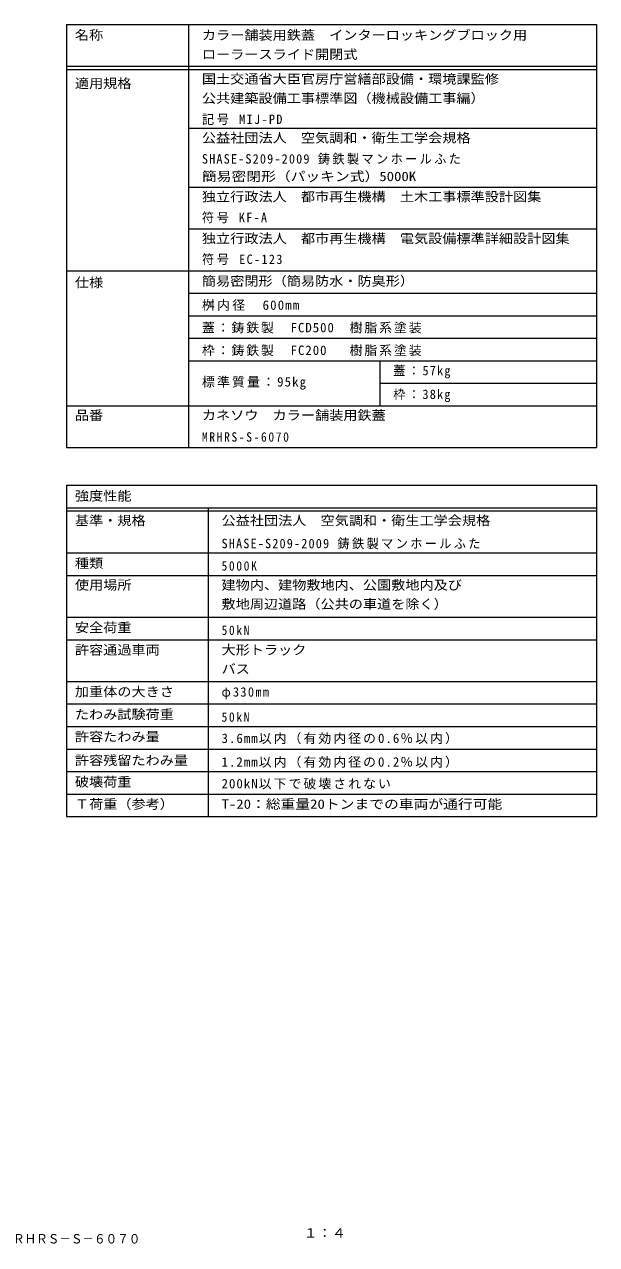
# Model space of a CAD drawing. Units: millimetres on the paper, enlarged 4 times. Extents: x -989 to 1111, y -780 to 780.
# Drawn here: x 399 to 1111, y -780 to 739 of the extents above; entities that cross this region are included whole.
import ezdxf
from ezdxf.enums import TextEntityAlignment as Align

# ---------------------------------------------------------------- set-up
doc = ezdxf.new("R2010")
doc.units = ezdxf.units.MM
doc.header["$LTSCALE"] = 4
doc.layers.add('F-5_F-5ﾚｲﾔ', color=2, linetype='Continuous')
doc.layers.add('F-F_F-Fﾚｲﾔ', color=7, linetype='Continuous', lineweight=9)
doc.styles.add('ＭＳ ゴシック', font='')
doc.styles.get('ＭＳ ゴシック').set_extended_font_data('MS Gothic')

msp = doc.modelspace()

# ---------------------------------------------------------------- linework, layer by layer
at = {"layer": 'F-F_F-Fﾚｲﾔ'}
for p, q in [((450.745, 738.536), (1110.745, 738.536)), ((450.745, 738.536), (450.745, 212.013)), ((602.941, 738.536), (602.941, 212.013)), ((1110.745, 738.536), (1110.745, 212.013)), ((450.745, 686.536), (1110.745, 686.536)), ((450.745, 682.536), (1110.745, 682.536)), ((602.941, 609.256), (1110.745, 609.256)), ((602.941, 536.013), (1110.745, 536.013)), ((602.941, 484.013), (1110.745, 484.013)), ((450.745, 432.013), (1110.745, 432.013)), ((602.941, 404.013), (1110.745, 404.013)), ((602.941, 376.013), (1110.745, 376.013)), ((602.941, 348.013), (1110.745, 348.013)), ((602.941, 320.013), (1110.745, 320.013)), ((840.972, 320.013), (840.972, 264.013)), ((840.972, 292.013), (1110.745, 292.013)), ((450.745, 264.013), (1110.745, 264.013)), ((450.745, 212.013), (1110.745, 212.013)), ((450.745, 165.04), (1110.745, 165.04)), ((450.745, 165.04), (450.745, -247.251)), ((1110.745, 165.04), (1110.745, -247.251)), ((450.745, 137.04), (1110.745, 137.04)), ((627.367, 137.04), (627.367, -247.251)), ((450.745, 133.04), (1110.745, 133.04)), ((450.745, 80.749), (1110.745, 80.749)), ((450.745, 52.749), (1110.745, 52.749)), ((450.745, 0.749), (1110.745, 0.749)), ((450.745, -27.251), (1110.745, -27.251)), ((450.745, -79.251), (1110.745, -79.251)), ((1110.745, -107.251), (450.745, -107.251)), ((450.745, -135.251), (1110.745, -135.251)), ((450.745, -163.251), (1110.745, -163.251)), ((450.745, -191.251), (1110.745, -191.251)), ((450.745, -219.251), (1110.745, -219.251)), ((450.745, -247.251), (1110.745, -247.251))]:
    msp.add_line(p, q, dxfattribs=at)

# ---------------------------------------------------------------- texts
at = {"layer": 'F-5_F-5ﾚｲﾔ', "style": 'ＭＳ ゴシック'}
for s, width, p in [('カラー舗装用鉄蓋\u3000インターロッキングブロック用', 1.1, (619.475, 715.892)), ('ローラースライド開閉式', 1.1, (619.475, 691.892)), ('国土交通省大臣官房庁営繕部設備・環境課監修', 1.1, (619.475, 661.293)), ('公共建築設備工事標準図（機械設備工事編）', 1.1, (619.475, 637.293)), ('公益社団法人\u3000空気調和・衛生工学会規格', 1.1, (619.475, 588.013)), ('簡易密閉形（パッキン式）5000K', 1.15, (619.475, 540.013)), ('独立行政法人\u3000都市再生機構\u3000土木工事標準設計図集', 1.1, (619.475, 514.769)), ('独立行政法人\u3000都市再生機構\u3000電気設備標準詳細設計図集', 1.1, (619.475, 462.769)), ('簡易密閉形（簡易防水・防臭形）', 1.1, (619.475, 409.785)), ('簡易密閉形\u3000充填深さ７０ｍｍ\u3000\u3000ＭＲＨＲＳ－Ｓ－６０７０', 0.9, (139.61, -782.131)), ('１：４', 1.1, (746, -774.921))]:
    msp.add_text(s, height=11.73, dxfattribs=dict(at, width=width)).set_placement(p, align=Align.BOTTOM_LEFT)
at = {"layer": 'F-5_F-5ﾚｲﾔ', "char_height": 11.73, "attachment_point": 7, "style": 'ＭＳ ゴシック'}
for s, insert in [('\\T1.22;\\W0.95;記号\\~MIJ-PD', (619.475, 613.293)), ('\\T1.19;\\W0.95;SHASE-S209-2009\\~鋳鉄製マンホールふた', (619.475, 564.013)), ('\\T1.21;\\W0.95;符号\\~KF-A', (619.475, 491.061)), ('\\T1.22;\\W0.95;符号\\~EC-123', (619.475, 439.061)), ('\\T1.18;桝内径\u3000600mm', (619.475, 382.002)), ('\\T1.15;蓋：鋳鉄製\u3000FCD500\u3000樹脂系塗装', (619.475, 354.002)), ('\\T1.2;\\W0.95;蓋：57kg', (857.506, 298.002)), ('\\T1.17;標準質量：95kg', (619.475, 284.013)), ('\\T1.28;\\W0.9;MRHRS-S-6070', (619.475, 219.061)), ('\\T1.19;\\W0.95;SHASE-S209-2009\\~鋳鉄製マンホールふた', (643.901, 85.331))]:
    msp.add_mtext(s, dxfattribs=dict(at, insert=insert))
at = {"layer": 'F-F_F-Fﾚｲﾔ', "color": 2, "style": 'ＭＳ ゴシック'}
for s, width, p in [('名称', 1.1, (461.392, 715.892)), ('適用規格', 1.1, (461.392, 655.78)), ('仕様', 1.1, (461.392, 408.013)), ('品番', 1.1, (461.392, 242.769)), ('カネソウ\u3000カラー舗装用鉄蓋', 1.1, (619.475, 242.769)), ('強度性能', 1.1, (461.392, 142.396)), ('基準・規格', 1.1, (461.392, 111.797)), ('公益社団法人\u3000空気調和・衛生工学会規格', 1.1, (643.901, 111.797)), ('種類', 1.1, (461.392, 58.598)), ('使用場所', 1.1, (461.392, 31.505)), ('建物内、建物敷地内、公園敷地内及び', 1.1, (643.901, 31.505)), ('敷地周辺道路（公共の車道を除く）', 1.1, (643.901, 7.797)), ('安全荷重', 1.1, (461.392, -21.479)), ('許容通過車両', 1.1, (461.392, -49.262)), ('大形トラック', 1.1, (643.901, -49.262)), ('バス', 1.1, (643.901, -72.971)), ('加重体の大きさ', 1.1, (461.392, -101.262)), ('たわみ試験荷重', 1.1, (461.392, -129.479)), ('許容たわみ量', 1.1, (461.392, -157.262)), ('許容残留たわみ量', 1.1, (461.392, -186.734)), ('破壊荷重', 1.1, (461.392, -213.536)), ('Ｔ荷重（参考）', 1.1, (461.392, -241.162)), ('T-20：総重量20トンまでの車両が通行可能', 1.15, (643.901, -241.162))]:
    msp.add_text(s, height=11.73, dxfattribs=dict(at, width=width)).set_placement(p, align=Align.BOTTOM_LEFT)
at = {"layer": 'F-F_F-Fﾚｲﾔ', "color": 2, "char_height": 11.73, "attachment_point": 7, "style": 'ＭＳ ゴシック'}
for s, insert in [('\\T1.15;枠：鋳鉄製\u3000FC200\u3000\\~樹脂系塗装', (619.475, 325.785)), ('\\T1.2;\\W0.95;枠：38kg', (857.506, 268.53)), ('\\T1.28;\\W0.9;5000K', (643.901, 58.598)), ('\\T1.28;\\W0.9;50kN', (643.901, -21.479)), ('\\T1.23;\\W0.95;φ330mm', (643.901, -101.262)), ('\\T1.28;\\W0.9;50kN', (643.901, -129.479)), ('\\T1.16;3.6mm以内（有効内径の0.6％以内）', (643.901, -157.262)), ('\\T1.16;1.2mm以内（有効内径の0.2％以内）', (643.901, -186.734)), ('\\T1.16;200kN以下で破壊されない', (643.901, -213.536))]:
    msp.add_mtext(s, dxfattribs=dict(at, insert=insert))

doc.saveas('drawing.dxf')
